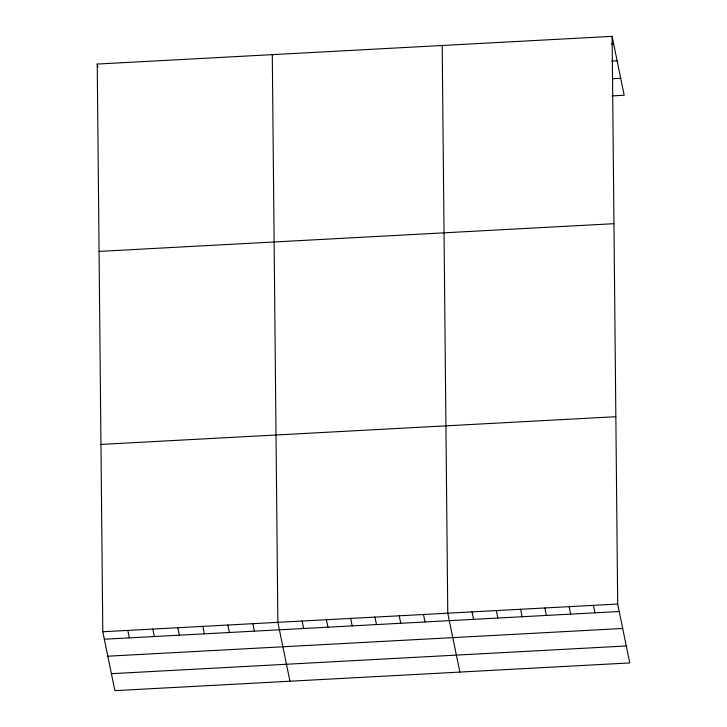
<?xml version="1.0" encoding="UTF-8"?>
<svg xmlns="http://www.w3.org/2000/svg" width="727" height="727" viewBox="0 0 727 727"><rect width="100%" height="100%" fill="white"/><g stroke="black" fill="none" stroke-linecap="round" stroke-linejoin="round"><path stroke-width="1.09" d="M612.116 36.35L617.686 604.046L629.773 662.933L114.884 690.65L102.798 631.754L97.227 64.067L612.116 36.35L624.202 95.246L612.061 95.9M611.434 43.938L613.643 43.82M611.616 61.086L617.132 60.786M612.997 78.689L620.722 78.271M99.063 251.406L613.952 223.689M100.962 444.415L615.842 416.707M102.798 631.754L617.686 604.046M104.334 639.224L619.222 611.516M107.814 656.199L622.703 628.482M111.404 673.684L626.292 645.967M593.414 605.346L594.94 612.816M569.141 606.654L570.668 614.124M544.868 607.963L546.395 615.433M520.596 609.271L522.122 616.741M496.323 610.571L497.85 618.041M472.041 611.88L473.577 619.349M459.864 672.084L447.768 613.188L442.198 45.492M423.496 614.497L425.031 621.967M399.223 615.796L400.759 623.275M374.95 617.105L376.486 624.575M350.678 618.413L352.213 625.883M326.405 619.722L327.941 627.192M302.132 621.031L303.668 628.501M289.946 681.226L277.859 622.33L272.289 54.643M252.851 623.675L254.386 631.154M227.842 625.029L229.378 632.499M97.227 64.067L97.881 67.266M202.833 626.374L204.369 633.844M177.824 627.719L179.36 635.189M152.815 629.064L154.351 636.534M127.807 630.409L129.342 637.879"/></g></svg>
